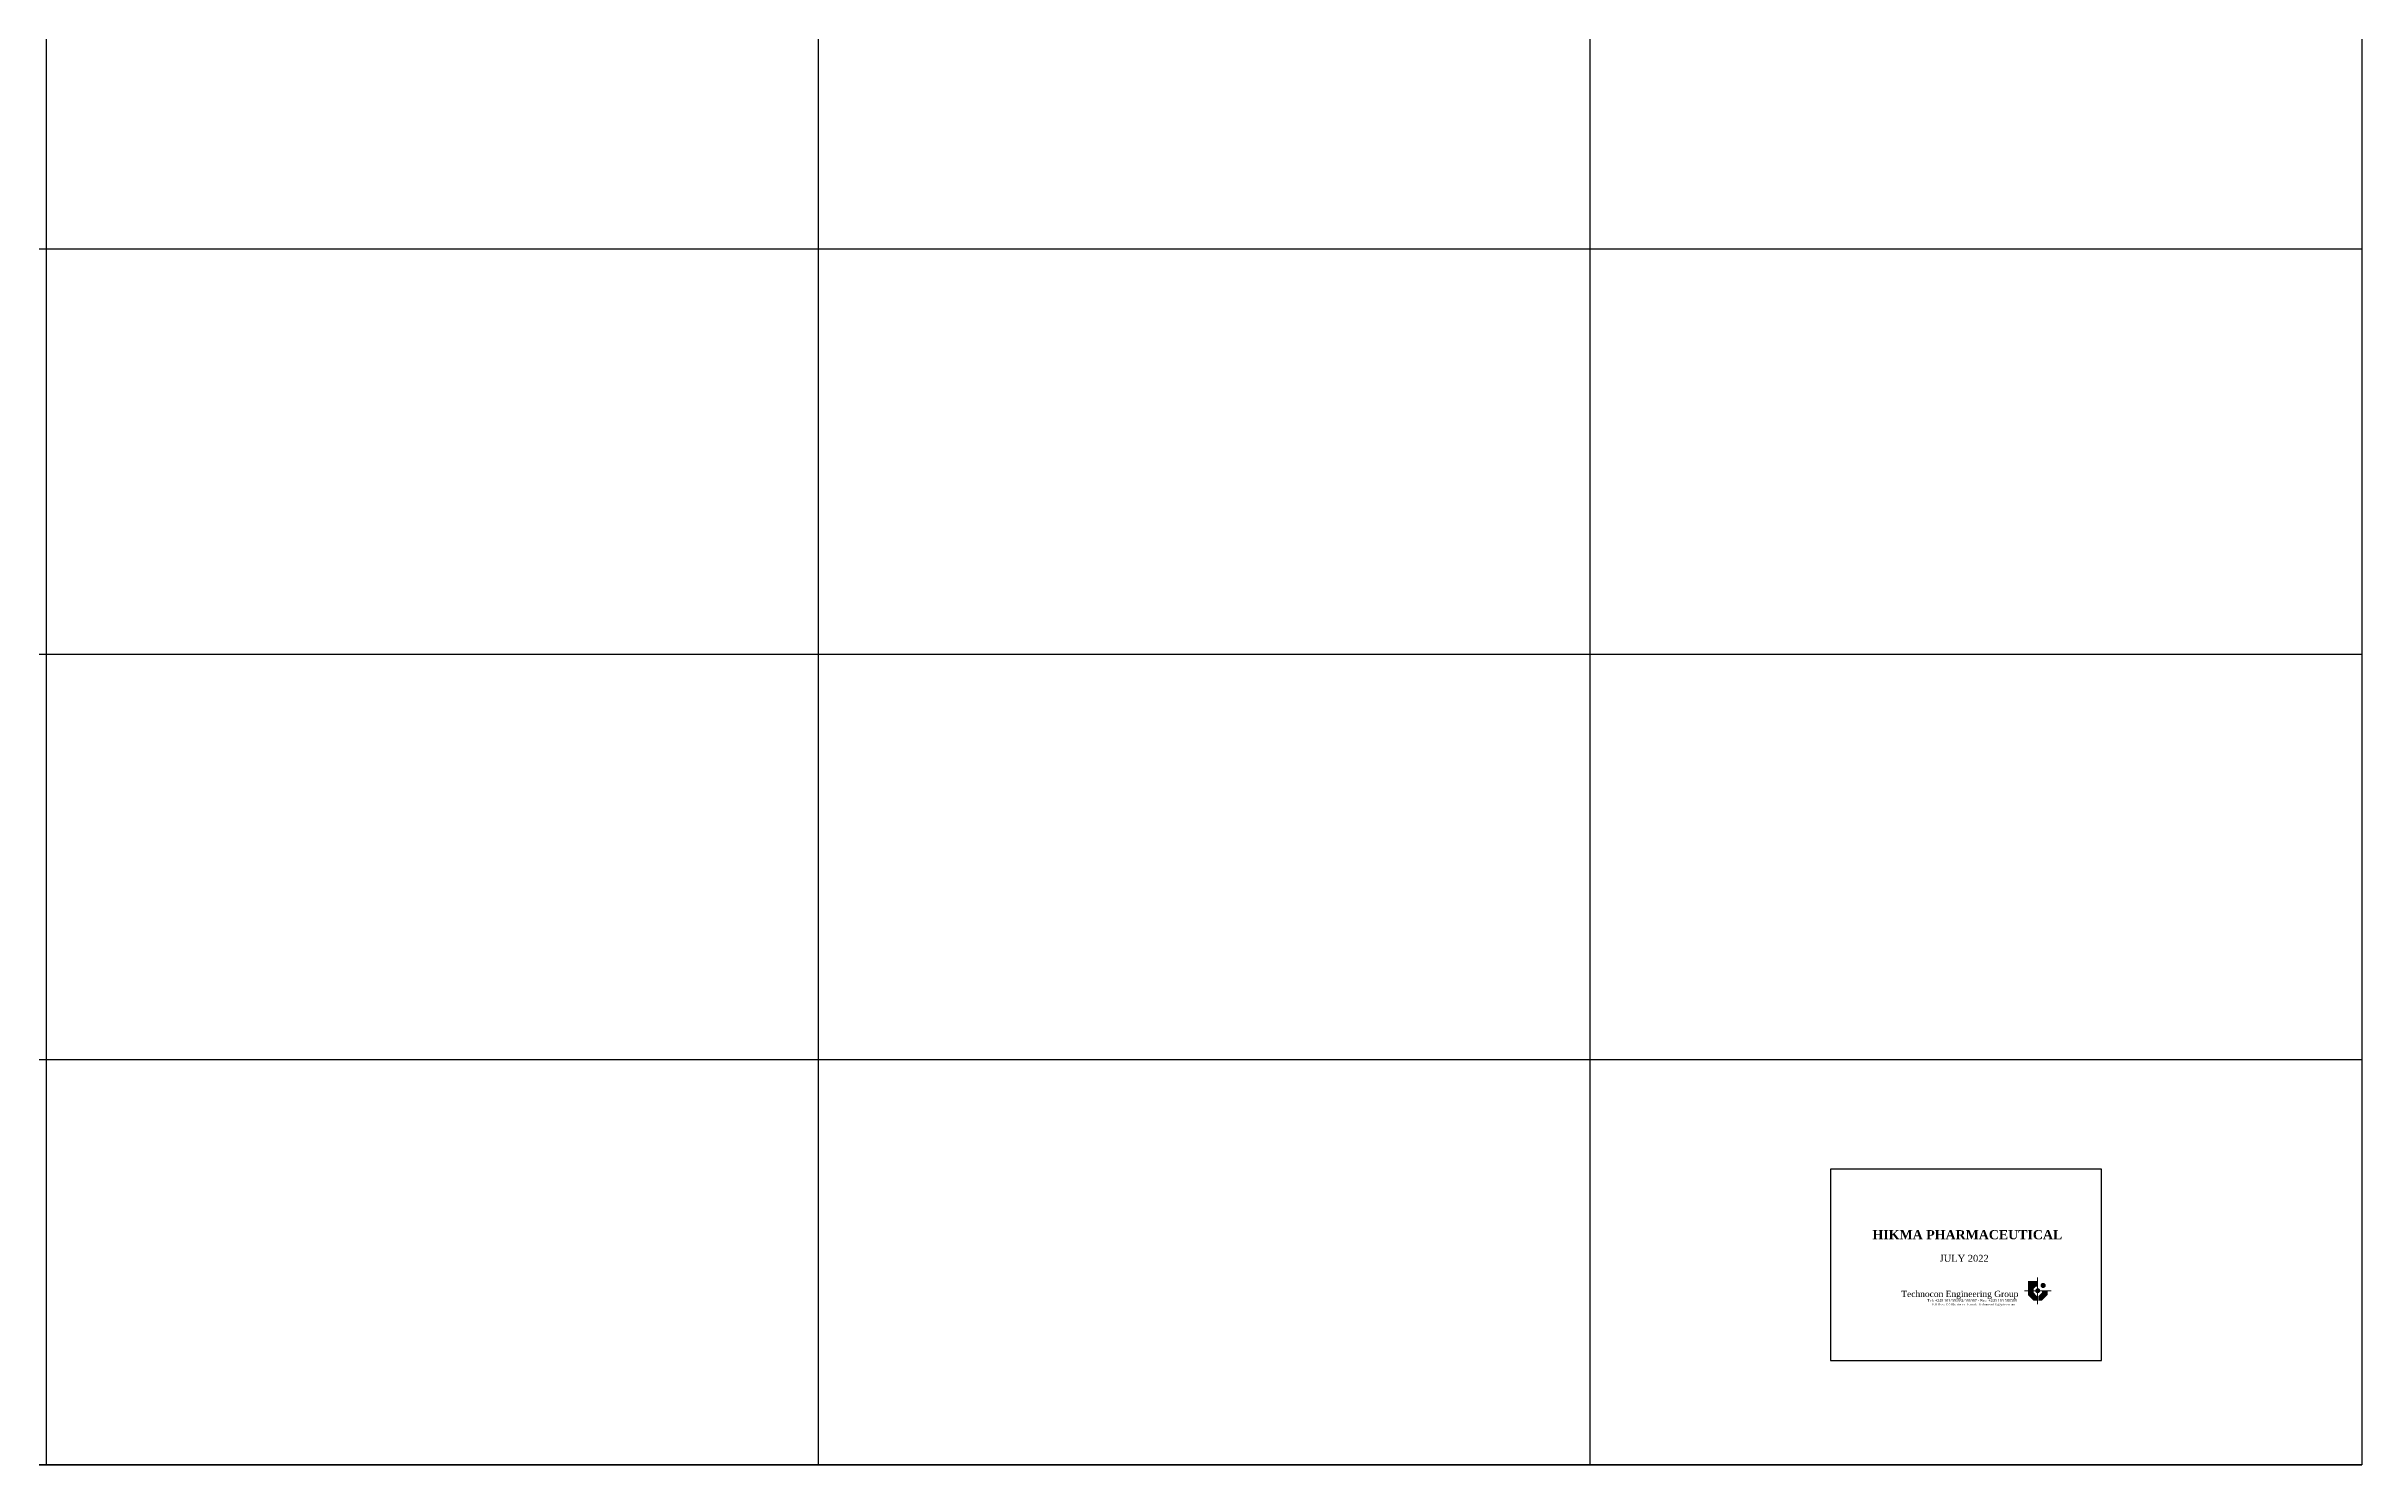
# Model space of a CAD drawing. Header units: millimetres. Extents: x -388065 to 2372687422, y -192755 to 667797.
# Drawn here: x 402271 to 741616, y 222448 to 430390 of the extents above; entities that cross this region are included whole.
import ezdxf

# ---------------------------------------------------------------- set-up
doc = ezdxf.new("R2010")
doc.units = ezdxf.units.MM
doc.layers.add('LABLE', color=5, linetype='Continuous')
doc.layers.add('STR-TEXT', color=7, linetype='Continuous', lineweight=9)
doc.styles.add('MINA_MM_X-SEC_SMALLER', font='romans.shx', dxfattribs={"height": 75, "bigfont": '@extfont2.shx'})
doc.styles.add('MZBI', font='times.ttf', dxfattribs={"height": 0.35})
doc.styles.add('MZBOLT', font='times.ttf', dxfattribs={"height": 0.5})

# ---------------------------------------------------------------- blocks, each defined once
blk = doc.blocks.new('*U1205')
blk.add_lwpolyline([(-56558, 29706), (-56558, -29706), (56558, -29706)])
blk = doc.blocks.new('*U1206')
at = {"color": 0, "linetype": 'ByBlock', "lineweight": -2, "transparency": 16777216}
for p in [(226230, 178236), (339345, 178236), (452460, 178236), (565575, 178236), (226230, 118824), (339345, 118824), (452460, 118824), (565575, 118824), (226230, 59412), (339345, 59412), (452460, 59412), (565575, 59412), (226230, 0), (339345, 0), (452460, 0), (565575, 0)]:
    blk.add_blockref('*U1205', p, dxfattribs=at)
blk = doc.blocks.new('A$C5A6E080A')
h = blk.add_hatch(color=0)
h.paths.add_polyline_path([(9.3, 8.6), (8.6, 9.3), (7.7, 9.3), (7.1, 8.6), (7.1, 7.7), (7.7, 7.1), (8.6, 7.1), (9.3, 7.7)])
h.paths.add_polyline_path([(6.9, 6.3), (6.3, 6.9), (5.8, 6.9), (5.8, 5.8), (6.9, 5.8)])
h.paths.add_polyline_path([(5.8, 6.9), (5.4, 6.9), (4.8, 6.3), (4.8, 5.8), (5.8, 5.8)])
h.paths.add_polyline_path([(5.8, 5.8), (4.8, 5.8), (4.8, 5.4), (5.4, 4.8), (5.8, 4.8)])
h.paths.add_polyline_path([(6.9, 5.4), (6.9, 5.8), (5.8, 5.8), (5.8, 4.8), (6.3, 4.8)])
h.paths.add_polyline_path([(10.2, 4), (10.2, 5.6), (7.7, 5.6), (7.7, 5.1), (6.3, 3.6), (6.1, 3.6), (6.1, 1.5), (7.7, 1.5)])
h.paths.add_polyline_path([(5.6, 3.6), (5.4, 3.6), (4, 5.1), (4, 5.6), (1.5, 5.6), (1.5, 4), (4, 1.5), (5.6, 1.5)])
h.paths.add_polyline_path([(5.1, 7.7), (5.6, 7.7), (5.6, 10.2), (4, 10.2), (1.5, 10.2), (1.5, 6.1), (4, 6.1), (4, 6.6)])
at = {"lineweight": 5}
for p, q in [((5.8, 11.7), (5.8, 0)), ((0, 5.8), (11.7, 5.8))]:
    blk.add_line(p, q, dxfattribs=at)
blk = doc.blocks.new('TEG')
at = {"color": 0, "xscale": 0.1101681463324624, "yscale": 0.1101681463324624, "zscale": 0.1101681463324624}
blk.add_blockref('A$C5A6E080A', (870.5, 200.47), dxfattribs=at)
at = {"layer": 'LABLE', "color": 0, "style": 'MZBI'}
blk.add_text('Technocon Engineering Group ', height=0.3044, dxfattribs=at).set_placement((864.51, 200.81))
at = {"layer": 'LABLE', "style": 'MZBOLT'}
for s, height, p in [('Tel: +249 183 586384/586387 - Fax: +249 183 586388', 0.1287, (865.78, 200.58)), ('P.O.Box: 165 Khartoum - E-mail: TechnoconEG@yahoo.com', 0.1058, (866.01, 200.4))]:
    blk.add_text(s, height=height, dxfattribs=at).set_placement(p)

msp = doc.modelspace()

# ---------------------------------------------------------------- linework, layer by layer
for points in [[(62925.5794, 638331.8126), (741615.8383, 638331.8064), (741615.9678, 222447.7909), (62925.7089, 222447.7971)], [(703485.0234, 237715.6878), (703485.0234, 265765.77), (663771.0181, 265765.77), (663771.0181, 237715.6878)]]:
    msp.add_lwpolyline(points, close=True)

# ---------------------------------------------------------------- block references
msp.add_blockref('*U1206', (119483.3383, 252153.8033))
at = {"xscale": 3014.810596934751, "yscale": 3014.810596934751, "zscale": 3014.810596934751}
msp.add_blockref('TEG', (-1932194.5843, -358375.2901), dxfattribs=at)

# ---------------------------------------------------------------- texts
at = {"layer": 'STR-TEXT', "attachment_point": 5, "style": 'MINA_MM_X-SEC_SMALLER'}
for s, insert, char_height, width in [('\\A1;{\\fRomantic|b1|i0|c2|p2;HIKMA PHARMACEUTICAL }', (683824.2332, 256159.2866), 1350, 27561.953686), ('\\A1;\\pxql;{\\fRomantic|b0|i0|c2|p2;JULY 2022}', (684154.8719, 252702.8769), 1012.5, 8778.63164)]:
    msp.add_mtext(s, dxfattribs=dict(at, insert=insert, char_height=char_height, width=width))

doc.saveas('drawing.dxf')
